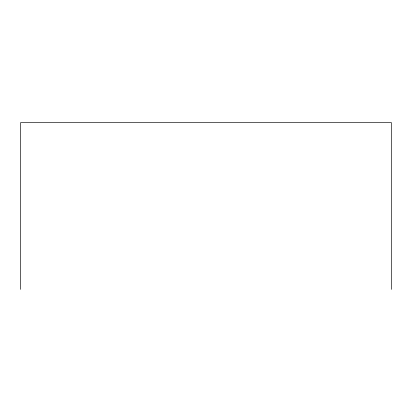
<?xml version="1.0" encoding="UTF-8"?>
<svg xmlns="http://www.w3.org/2000/svg" width="412" height="412" viewBox="0 0 412 412"><rect width="100%" height="100%" fill="white"/><g stroke="black" fill="none" stroke-linecap="round" stroke-linejoin="round"><path stroke-width="0.62" d="M391.4 289.384L391.4 122.616L20.6 122.616L20.6 289.384"/></g></svg>
